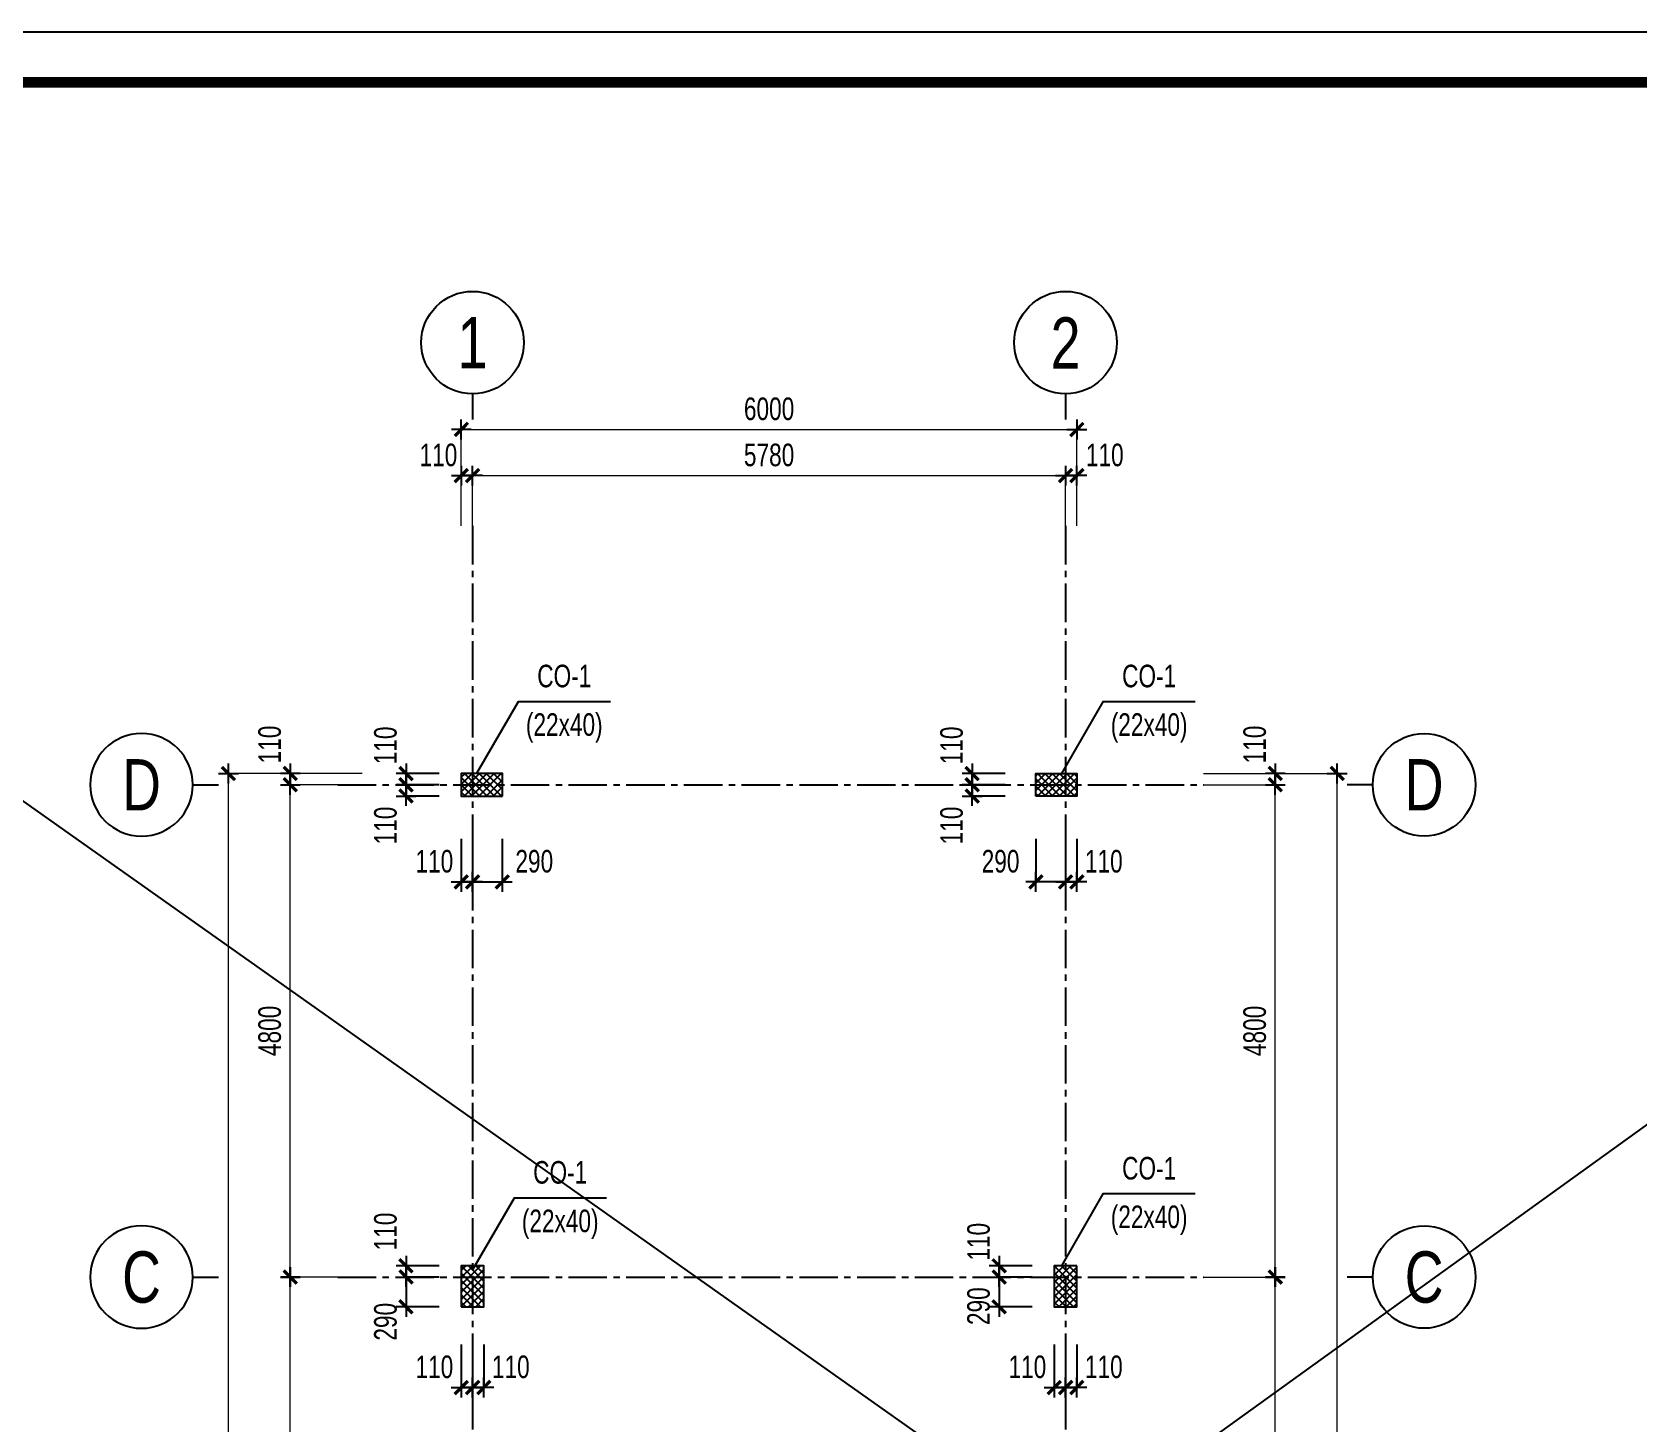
# Model space of a CAD drawing. Header units: millimetres. Extents: x -121190 to 167528, y -50070 to 22631.
# Drawn here: x 136225 to 151877, y 5429 to 18992 of the extents above; entities that cross this region are included whole.
import ezdxf
from ezdxf.enums import TextEntityAlignment as Align

# ---------------------------------------------------------------- set-up
doc = ezdxf.new("R2010")
doc.units = ezdxf.units.MM
doc.header["$MEASUREMENT"] = 0
doc.linetypes.add('HIDDEN', pattern=[0.375, 0.25, -0.125])
doc.linetypes.add('Xref Grid A1-G$0$CENTER2', pattern=[1.125, 0.75, -0.125, 0.125, -0.125])
doc.layers.get('DEFPOINTS').update_dxf_attribs({"color": 87})
for name, color, linetype in [('02.DIM', 8, 'Continuous'), ('07.TEXTCOL', 3, 'Continuous'), ('KCS_HIDDEN', 8, 'HIDDEN'), ('Xref Column Plan 1 (A18)$0$$0$09.COLUMN', 4, 'Continuous'), ('Xref Column Plan 1 (A18)$0$10.HATCH', 9, 'Continuous'), ('Xref Grid A1-G$0$01.AXIS', 160, 'Xref Grid A1-G$0$CENTER2'), ('Xref Grid A1-G$0$02.DIM', 8, 'Continuous')]:
    doc.layers.add(name, color=color, linetype=linetype)
for name, color, linetype, lineweight in [('KHUNGTEN', 7, 'Continuous', 20), ('Xref Column Plan 1 (A18)$0$KHUNGTEN', 7, 'Continuous', 20), ('Xref khung ten  A3 TKCS$0$A-KY HIEU', 34, 'Continuous', 20)]:
    doc.layers.add(name, color=color, linetype=linetype, lineweight=lineweight)
doc.styles.add('SMTEXT', font='3t-unicode.shx', dxfattribs={"width": 0.75})
doc.styles.add('Xref Grid A1-G$0$BIGTEXT', font='arial.ttf', dxfattribs={"width": 0.8})
doc.styles.add('Xref Grid A1-G$0$SMTEXT', font='3t-unicode.shx', dxfattribs={"width": 0.75})
doc.dimstyles.new('X1', dxfattribs={"dimtxt": 220, "dimasz": 0.8, "dimexe": 0, "dimexo": 0, "dimgap": 90, "dimtad": 1, "dimdec": 0, "dimzin": 13, "dimdsep": 46, "dimtxsty": 'SMTEXT', "dimblk1": 'CHEO', "dimblk2": 'CHEO', "dimsah": 1, "dimcen": 0, "dimclrd": 256, "dimclre": 256, "dimclrt": 2, "dimadec": 0, "dimazin": 0, "dimtfac": 1, "dimtdec": 0, "dimtix": 1, "dimtmove": 2, "dimatfit": 3, "dimldrblk": 'CHEO', "dimfxl": 1, "dimtolj": 1, "dimtzin": 13, "dimarcsym": 0})
doc.dimstyles.new('Xref Grid A1-G$0$X1', dxfattribs={"dimtxt": 220, "dimasz": 0.8, "dimexe": 0, "dimexo": 0, "dimgap": 90, "dimtad": 1, "dimdec": 0, "dimzin": 13, "dimdsep": 46, "dimtxsty": 'Xref Grid A1-G$0$SMTEXT', "dimblk1": 'Xref Grid A1-G$0$CHEO', "dimblk2": 'Xref Grid A1-G$0$CHEO', "dimsah": 1, "dimcen": 0, "dimclrd": 256, "dimclre": 256, "dimclrt": 2, "dimadec": 0, "dimazin": 0, "dimtfac": 1, "dimtdec": 0, "dimtix": 1, "dimtmove": 2, "dimatfit": 3, "dimldrblk": 'Xref Grid A1-G$0$CHEO', "dimfxl": 1, "dimtolj": 1, "dimtzin": 13, "dimarcsym": 0})
pattern_1 = [(135, (-6989.16, 17769.917), (-35.35534, -35.35534), []), (225, (-6989.16, 17769.917), (35.35534, -35.35534), [])]

# ---------------------------------------------------------------- blocks, each defined once
blk = doc.blocks.new('Xref khung ten  A3 TKCS')
at = {"layer": 'DEFPOINTS', "color": 125}
blk.add_lwpolyline([(-57730.37, -13938.76), (-57310.37, -13938.76), (-57310.37, -13641.76), (-57730.37, -13641.76)], close=True, dxfattribs=at)
at = {"layer": 'Xref khung ten  A3 TKCS$0$A-KY HIEU', "color": 0, "const_width": 1.02}
blk.add_lwpolyline([(-57716.02, -13933.85), (-57716.02, -13646.66), (-57315.38, -13646.66), (-57315.38, -13933.85)], close=True, dxfattribs=at)
blk = doc.blocks.new('Xref Grid A1-G$0$CHEO')
at = {"layer": 'Xref Grid A1-G$0$02.DIM'}
for points in [[(-121, 0), (121, 0)], [(0, 121), (0, -121)]]:
    blk.add_lwpolyline(points, dxfattribs=at)
at = {"layer": 'Xref Grid A1-G$0$02.DIM', "const_width": 40}
blk.add_lwpolyline([(80, 80), (-80, -81)], dxfattribs=at)
blk = doc.blocks.new('*D557')
at = {"layer": 'DEFPOINTS', "color": 0, "transparency": 16777216}
for p in [(-1777, 8480), (-1076, 8480), (-1076, 4800)]:
    blk.add_point(p, dxfattribs=at)
at = {"layer": 'Xref Grid A1-G$0$02.DIM', "lineweight": -2, "transparency": 16777216}
for p, q in [((-1076, 8480), (-1777, 8480)), ((-1777, 4801), (-1777, 8479)), ((-1076, 4800), (-1777, 4800))]:
    blk.add_line(p, q, dxfattribs=at)
at = {"layer": 'Xref Grid A1-G$0$02.DIM', "lineweight": -2, "transparency": 16777216, "xscale": 0.8, "yscale": 0.8, "zscale": 0.8}
for p, rotation in [((-1777, 8480), 90), ((-1777, 4800), 270)]:
    blk.add_blockref('Xref Grid A1-G$0$CHEO', p, dxfattribs=dict(at, rotation=rotation))
at = {"layer": 'Xref Grid A1-G$0$02.DIM', "color": 2, "transparency": 16777216, "insert": (-1977, 6640), "char_height": 220, "attachment_point": 5, "rotation": 90, "style": 'Xref Grid A1-G$0$SMTEXT'}
blk.add_mtext('\\A1;3680', dxfattribs=at)
blk = doc.blocks.new('*D558')
at = {"layer": 'DEFPOINTS', "color": 0, "transparency": 16777216}
for p in [(-1777, 13280), (-1076, 13280), (-1076, 8480)]:
    blk.add_point(p, dxfattribs=at)
at = {"layer": 'Xref Grid A1-G$0$02.DIM', "lineweight": -2, "transparency": 16777216}
for p, q in [((-1076, 13280), (-1777, 13280)), ((-1777, 8481), (-1777, 13279)), ((-1076, 8480), (-1777, 8480))]:
    blk.add_line(p, q, dxfattribs=at)
at = {"layer": 'Xref Grid A1-G$0$02.DIM', "lineweight": -2, "transparency": 16777216, "xscale": 0.8, "yscale": 0.8, "zscale": 0.8}
for p, rotation in [((-1777, 13280), 90), ((-1777, 8480), 270)]:
    blk.add_blockref('Xref Grid A1-G$0$CHEO', p, dxfattribs=dict(at, rotation=rotation))
at = {"layer": 'Xref Grid A1-G$0$02.DIM', "color": 2, "transparency": 16777216, "insert": (-1977, 10880), "char_height": 220, "attachment_point": 5, "rotation": 90, "style": 'Xref Grid A1-G$0$SMTEXT'}
blk.add_mtext('\\A1;4800', dxfattribs=at)
blk = doc.blocks.new('*D570')
at = {"layer": 'DEFPOINTS', "color": 0, "transparency": 16777216}
for p in [(-2380, 13390), (-1076, 13390), (-1076, -110)]:
    blk.add_point(p, dxfattribs=at)
at = {"layer": 'Xref Grid A1-G$0$02.DIM', "lineweight": -2, "transparency": 16777216}
for p, q in [((-1076, 13390), (-2380, 13390)), ((-2380, -109), (-2380, 13389)), ((-1076, -110), (-2380, -110))]:
    blk.add_line(p, q, dxfattribs=at)
at = {"layer": 'Xref Grid A1-G$0$02.DIM', "lineweight": -2, "transparency": 16777216, "xscale": 0.8, "yscale": 0.8, "zscale": 0.8}
for p, rotation in [((-2380, 13390), 90), ((-2380, -110), 270)]:
    blk.add_blockref('Xref Grid A1-G$0$CHEO', p, dxfattribs=dict(at, rotation=rotation))
at = {"layer": 'Xref Grid A1-G$0$02.DIM', "color": 2, "transparency": 16777216, "insert": (-2580, 6640), "char_height": 220, "attachment_point": 5, "rotation": 90, "style": 'Xref Grid A1-G$0$SMTEXT'}
blk.add_mtext('\\A1;13500', dxfattribs=at)
blk = doc.blocks.new('*D574')
at = {"layer": 'DEFPOINTS', "color": 0, "transparency": 16777216}
for p in [(-1777, 13390), (-1076, 13390), (-1076, 13280)]:
    blk.add_point(p, dxfattribs=at)
at = {"layer": 'Xref Grid A1-G$0$02.DIM', "lineweight": -2, "transparency": 16777216}
for p, q in [((-1777, 13391), (-1777, 13392)), ((-1076, 13390), (-1777, 13390)), ((-1777, 13280), (-1777, 13390)), ((-1076, 13280), (-1777, 13280)), ((-1777, 13279), (-1777, 13278))]:
    blk.add_line(p, q, dxfattribs=at)
at = {"layer": 'Xref Grid A1-G$0$02.DIM', "lineweight": -2, "transparency": 16777216, "xscale": 0.8, "yscale": 0.8, "zscale": 0.8}
for p, rotation in [((-1777, 13390), 270), ((-1777, 13280), 90)]:
    blk.add_blockref('Xref Grid A1-G$0$CHEO', p, dxfattribs=dict(at, rotation=rotation))
at = {"layer": 'Xref Grid A1-G$0$02.DIM', "color": 2, "transparency": 16777216, "insert": (-1977, 13673), "char_height": 220, "attachment_point": 5, "rotation": 90, "style": 'Xref Grid A1-G$0$SMTEXT'}
blk.add_mtext('\\A1;110', dxfattribs=at)
blk = doc.blocks.new('Xref Grid A1-G$0$_Axis name')
at = {"layer": 'Xref Grid A1-G$0$02.DIM'}
blk.add_line((0, 2.5), (0, 0), dxfattribs=at)
blk.add_circle((0, 7.5), 5, dxfattribs=at)
at = {"layer": 'Xref Grid A1-G$0$02.DIM', "style": 'Xref Grid A1-G$0$BIGTEXT', "width": 0.75}
blk.add_attdef('.', text='', height=5, dxfattribs=at).set_placement((0, 7.5), align=Align.MIDDLE)
blk = doc.blocks.new('*D560')
at = {"layer": 'DEFPOINTS', "color": 0, "transparency": 16777216}
for p in [(7124, 8480), (7824, 8480), (7124, 4800)]:
    blk.add_point(p, dxfattribs=at)
at = {"layer": 'Xref Grid A1-G$0$02.DIM', "lineweight": -2, "transparency": 16777216}
for p, q in [((7124, 8480), (7824, 8480)), ((7824, 4801), (7824, 8479)), ((7124, 4800), (7824, 4800))]:
    blk.add_line(p, q, dxfattribs=at)
at = {"layer": 'Xref Grid A1-G$0$02.DIM', "lineweight": -2, "transparency": 16777216, "xscale": 0.8, "yscale": 0.8, "zscale": 0.8}
for p, rotation in [((7824, 8480), 90), ((7824, 4800), 270)]:
    blk.add_blockref('Xref Grid A1-G$0$CHEO', p, dxfattribs=dict(at, rotation=rotation))
at = {"layer": 'Xref Grid A1-G$0$02.DIM', "color": 2, "transparency": 16777216, "insert": (7624, 6640), "char_height": 220, "attachment_point": 5, "rotation": 90, "style": 'Xref Grid A1-G$0$SMTEXT'}
blk.add_mtext('\\A1;3680', dxfattribs=at)
blk = doc.blocks.new('*D561')
at = {"layer": 'DEFPOINTS', "color": 0, "transparency": 16777216}
for p in [(7124, 13280), (7824, 13280), (7124, 8480)]:
    blk.add_point(p, dxfattribs=at)
at = {"layer": 'Xref Grid A1-G$0$02.DIM', "lineweight": -2, "transparency": 16777216}
for p, q in [((7124, 13280), (7824, 13280)), ((7824, 8481), (7824, 13279)), ((7124, 8480), (7824, 8480))]:
    blk.add_line(p, q, dxfattribs=at)
at = {"layer": 'Xref Grid A1-G$0$02.DIM', "lineweight": -2, "transparency": 16777216, "xscale": 0.8, "yscale": 0.8, "zscale": 0.8}
for p, rotation in [((7824, 13280), 90), ((7824, 8480), 270)]:
    blk.add_blockref('Xref Grid A1-G$0$CHEO', p, dxfattribs=dict(at, rotation=rotation))
at = {"layer": 'Xref Grid A1-G$0$02.DIM', "color": 2, "transparency": 16777216, "insert": (7624, 10880), "char_height": 220, "attachment_point": 5, "rotation": 90, "style": 'Xref Grid A1-G$0$SMTEXT'}
blk.add_mtext('\\A1;4800', dxfattribs=at)
blk = doc.blocks.new('*D562')
at = {"layer": 'DEFPOINTS', "color": 0, "transparency": 16777216}
for p in [(7124, 13390), (8428, 13390), (7124, -110)]:
    blk.add_point(p, dxfattribs=at)
at = {"layer": 'Xref Grid A1-G$0$02.DIM', "lineweight": -2, "transparency": 16777216}
for p, q in [((7124, 13390), (8428, 13390)), ((8428, -109), (8428, 13389)), ((7124, -110), (8428, -110))]:
    blk.add_line(p, q, dxfattribs=at)
at = {"layer": 'Xref Grid A1-G$0$02.DIM', "lineweight": -2, "transparency": 16777216, "xscale": 0.8, "yscale": 0.8, "zscale": 0.8}
for p, rotation in [((8428, 13390), 90), ((8428, -110), 270)]:
    blk.add_blockref('Xref Grid A1-G$0$CHEO', p, dxfattribs=dict(at, rotation=rotation))
at = {"layer": 'Xref Grid A1-G$0$02.DIM', "color": 2, "transparency": 16777216, "insert": (8228, 6640), "char_height": 220, "attachment_point": 5, "rotation": 90, "style": 'Xref Grid A1-G$0$SMTEXT'}
blk.add_mtext('\\A1;13500', dxfattribs=at)
blk = doc.blocks.new('*D563')
at = {"layer": 'DEFPOINTS', "color": 0, "transparency": 16777216}
for p in [(7124, 13390), (7824, 13390), (7124, 13280)]:
    blk.add_point(p, dxfattribs=at)
at = {"layer": 'Xref Grid A1-G$0$02.DIM', "lineweight": -2, "transparency": 16777216}
for p, q in [((7124, 13390), (7824, 13390)), ((7824, 13391), (7824, 13392)), ((7824, 13280), (7824, 13390)), ((7124, 13280), (7824, 13280)), ((7824, 13279), (7824, 13278))]:
    blk.add_line(p, q, dxfattribs=at)
at = {"layer": 'Xref Grid A1-G$0$02.DIM', "lineweight": -2, "transparency": 16777216, "xscale": 0.8, "yscale": 0.8, "zscale": 0.8}
for p, rotation in [((7824, 13390), 270), ((7824, 13280), 90)]:
    blk.add_blockref('Xref Grid A1-G$0$CHEO', p, dxfattribs=dict(at, rotation=rotation))
at = {"layer": 'Xref Grid A1-G$0$02.DIM', "color": 2, "transparency": 16777216, "insert": (7624, 13673), "char_height": 220, "attachment_point": 5, "rotation": 90, "style": 'Xref Grid A1-G$0$SMTEXT'}
blk.add_mtext('\\A1;110', dxfattribs=at)
blk = doc.blocks.new('*D565')
at = {"layer": 'DEFPOINTS', "color": 0, "transparency": 16777216}
for p in [(5780, 16295), (0, 15804), (5780, 15804)]:
    blk.add_point(p, dxfattribs=at)
at = {"layer": 'Xref Grid A1-G$0$02.DIM', "lineweight": -2, "transparency": 16777216}
for p, q in [((0, 15804), (0, 16295)), ((1, 16295), (5779, 16295)), ((5780, 15804), (5780, 16295))]:
    blk.add_line(p, q, dxfattribs=at)
at = {"layer": 'Xref Grid A1-G$0$02.DIM', "lineweight": -2, "transparency": 16777216, "xscale": 0.8, "yscale": 0.8, "zscale": 0.8, "rotation": 180}
blk.add_blockref('Xref Grid A1-G$0$CHEO', (0, 16295), dxfattribs=at)
at = {"layer": 'Xref Grid A1-G$0$02.DIM', "lineweight": -2, "transparency": 16777216, "xscale": 0.8, "yscale": 0.8, "zscale": 0.8}
blk.add_blockref('Xref Grid A1-G$0$CHEO', (5780, 16295), dxfattribs=at)
at = {"layer": 'Xref Grid A1-G$0$02.DIM', "color": 2, "transparency": 16777216, "insert": (2890, 16495), "char_height": 220, "attachment_point": 5, "style": 'Xref Grid A1-G$0$SMTEXT'}
blk.add_mtext('\\A1;5780', dxfattribs=at)
blk = doc.blocks.new('*D566')
at = {"layer": 'DEFPOINTS', "color": 0, "transparency": 16777216}
for p in [(-110, 16295), (-110, 15804), (0, 15804)]:
    blk.add_point(p, dxfattribs=at)
at = {"layer": 'Xref Grid A1-G$0$02.DIM', "lineweight": -2, "transparency": 16777216}
for p, q in [((-111, 16295), (-112, 16295)), ((-110, 15804), (-110, 16295)), ((0, 16295), (-110, 16295)), ((0, 15804), (0, 16295)), ((1, 16295), (2, 16295))]:
    blk.add_line(p, q, dxfattribs=at)
at = {"layer": 'Xref Grid A1-G$0$02.DIM', "lineweight": -2, "transparency": 16777216, "xscale": 0.8, "yscale": 0.8, "zscale": 0.8}
blk.add_blockref('Xref Grid A1-G$0$CHEO', (-110, 16295), dxfattribs=at)
at = {"layer": 'Xref Grid A1-G$0$02.DIM', "lineweight": -2, "transparency": 16777216, "xscale": 0.8, "yscale": 0.8, "zscale": 0.8, "rotation": 180}
blk.add_blockref('Xref Grid A1-G$0$CHEO', (0, 16295), dxfattribs=at)
at = {"layer": 'Xref Grid A1-G$0$02.DIM', "color": 2, "transparency": 16777216, "insert": (-333, 16495), "char_height": 220, "attachment_point": 5, "style": 'Xref Grid A1-G$0$SMTEXT'}
blk.add_mtext('\\A1;110', dxfattribs=at)
blk = doc.blocks.new('*D567')
at = {"layer": 'DEFPOINTS', "color": 0, "transparency": 16777216}
for p in [(5890, 16295), (5780, 15804), (5890, 15804)]:
    blk.add_point(p, dxfattribs=at)
at = {"layer": 'Xref Grid A1-G$0$02.DIM', "lineweight": -2, "transparency": 16777216}
for p, q in [((5779, 16295), (5778, 16295)), ((5780, 15804), (5780, 16295)), ((5780, 16295), (5890, 16295)), ((5890, 15804), (5890, 16295)), ((5891, 16295), (5892, 16295))]:
    blk.add_line(p, q, dxfattribs=at)
at = {"layer": 'Xref Grid A1-G$0$02.DIM', "lineweight": -2, "transparency": 16777216, "xscale": 0.8, "yscale": 0.8, "zscale": 0.8}
blk.add_blockref('Xref Grid A1-G$0$CHEO', (5780, 16295), dxfattribs=at)
at = {"layer": 'Xref Grid A1-G$0$02.DIM', "lineweight": -2, "transparency": 16777216, "xscale": 0.8, "yscale": 0.8, "zscale": 0.8, "rotation": 180}
blk.add_blockref('Xref Grid A1-G$0$CHEO', (5890, 16295), dxfattribs=at)
at = {"layer": 'Xref Grid A1-G$0$02.DIM', "color": 2, "transparency": 16777216, "insert": (6162, 16495), "char_height": 220, "attachment_point": 5, "style": 'Xref Grid A1-G$0$SMTEXT'}
blk.add_mtext('\\A1;110', dxfattribs=at)
blk = doc.blocks.new('*D568')
at = {"layer": 'DEFPOINTS', "color": 0, "transparency": 16777216}
for p in [(5890, 16745), (-110, 15804), (5890, 15804)]:
    blk.add_point(p, dxfattribs=at)
at = {"layer": 'Xref Grid A1-G$0$02.DIM', "lineweight": -2, "transparency": 16777216}
for p, q in [((-110, 15804), (-110, 16745)), ((-109, 16745), (5889, 16745)), ((5890, 15804), (5890, 16745))]:
    blk.add_line(p, q, dxfattribs=at)
at = {"layer": 'Xref Grid A1-G$0$02.DIM', "lineweight": -2, "transparency": 16777216, "xscale": 0.8, "yscale": 0.8, "zscale": 0.8, "rotation": 180}
blk.add_blockref('Xref Grid A1-G$0$CHEO', (-110, 16745), dxfattribs=at)
at = {"layer": 'Xref Grid A1-G$0$02.DIM', "lineweight": -2, "transparency": 16777216, "xscale": 0.8, "yscale": 0.8, "zscale": 0.8}
blk.add_blockref('Xref Grid A1-G$0$CHEO', (5890, 16745), dxfattribs=at)
at = {"layer": 'Xref Grid A1-G$0$02.DIM', "color": 2, "transparency": 16777216, "insert": (2890, 16945), "char_height": 220, "attachment_point": 5, "style": 'Xref Grid A1-G$0$SMTEXT'}
blk.add_mtext('\\A1;6000', dxfattribs=at)
blk = doc.blocks.new('CHEO')
at = {"layer": '02.DIM'}
for points in [[(-121, 0), (121, 0)], [(0, 121), (0, -121)]]:
    blk.add_lwpolyline(points, dxfattribs=at)
at = {"layer": '02.DIM', "const_width": 40}
blk.add_lwpolyline([(80, 80), (-80, -81)], dxfattribs=at)
blk = doc.blocks.new('*D286')
at = {"layer": '02.DIM', "lineweight": -2, "transparency": 16777216}
for p, q in [((145651, 6963), (145651, 6964)), ((145972, 6962), (145651, 6962)), ((145651, 6962), (145651, 6852)), ((145972, 6852), (145651, 6852)), ((145651, 6851), (145651, 6850))]:
    blk.add_line(p, q, dxfattribs=at)
at = {"layer": 'DEFPOINTS', "color": 0, "transparency": 16777216}
for p in [(145972, 6962), (145651, 6852), (145972, 6852)]:
    blk.add_point(p, dxfattribs=at)
at = {"layer": '02.DIM', "lineweight": -2, "transparency": 16777216, "xscale": 0.8, "yscale": 0.8, "zscale": 0.8}
for p, rotation in [((145651, 6962), 270), ((145651, 6852), 90)]:
    blk.add_blockref('CHEO', p, dxfattribs=dict(at, rotation=rotation))
at = {"layer": '02.DIM', "color": 2, "transparency": 16777216, "insert": (145451, 7196), "char_height": 220, "attachment_point": 5, "rotation": 90, "style": 'SMTEXT'}
blk.add_mtext('\\A1;110', dxfattribs=at)
blk = doc.blocks.new('*D287')
at = {"layer": '02.DIM', "lineweight": -2, "transparency": 16777216}
for p, q in [((145972, 6852), (145651, 6852)), ((145651, 6851), (145651, 6563)), ((145972, 6562), (145651, 6562))]:
    blk.add_line(p, q, dxfattribs=at)
at = {"layer": 'DEFPOINTS', "color": 0, "transparency": 16777216}
for p in [(145972, 6852), (145651, 6562), (145972, 6562)]:
    blk.add_point(p, dxfattribs=at)
at = {"layer": '02.DIM', "lineweight": -2, "transparency": 16777216, "xscale": 0.8, "yscale": 0.8, "zscale": 0.8}
for p, rotation in [((145651, 6852), 90), ((145651, 6562), 270)]:
    blk.add_blockref('CHEO', p, dxfattribs=dict(at, rotation=rotation))
at = {"layer": '02.DIM', "color": 2, "transparency": 16777216, "insert": (145451, 6568), "char_height": 220, "attachment_point": 5, "rotation": 90, "style": 'SMTEXT'}
blk.add_mtext('\\A1;290', dxfattribs=at)
blk = doc.blocks.new('*D288')
at = {"layer": '02.DIM', "lineweight": -2, "transparency": 16777216}
for p, q in [((146188, 6194), (146188, 5775)), ((146299, 6194), (146299, 5775)), ((146187, 5775), (146187, 5775)), ((146188, 5775), (146299, 5775)), ((146299, 5775), (146300, 5775))]:
    blk.add_line(p, q, dxfattribs=at)
at = {"layer": 'DEFPOINTS', "color": 0, "transparency": 16777216}
for p in [(146188, 6194), (146299, 6194), (146299, 5775)]:
    blk.add_point(p, dxfattribs=at)
at = {"layer": '02.DIM', "lineweight": -2, "transparency": 16777216, "xscale": 0.8, "yscale": 0.8, "zscale": 0.8}
blk.add_blockref('CHEO', (146188, 5775), dxfattribs=at)
at = {"layer": '02.DIM', "lineweight": -2, "transparency": 16777216, "xscale": 0.8, "yscale": 0.8, "zscale": 0.8, "rotation": 180}
blk.add_blockref('CHEO', (146299, 5775), dxfattribs=at)
at = {"layer": '02.DIM', "color": 2, "transparency": 16777216, "insert": (145926, 5975), "char_height": 220, "attachment_point": 5, "style": 'SMTEXT'}
blk.add_mtext('\\A1;110', dxfattribs=at)
blk = doc.blocks.new('*D289')
at = {"layer": '02.DIM', "lineweight": -2, "transparency": 16777216}
for p, q in [((146299, 6194), (146299, 5775)), ((146409, 6194), (146409, 5775)), ((146298, 5775), (146297, 5775)), ((146409, 5775), (146299, 5775)), ((146410, 5775), (146411, 5775))]:
    blk.add_line(p, q, dxfattribs=at)
at = {"layer": 'DEFPOINTS', "color": 0, "transparency": 16777216}
for p in [(146299, 6194), (146409, 6194), (146299, 5775)]:
    blk.add_point(p, dxfattribs=at)
at = {"layer": '02.DIM', "lineweight": -2, "transparency": 16777216, "xscale": 0.8, "yscale": 0.8, "zscale": 0.8}
blk.add_blockref('CHEO', (146299, 5775), dxfattribs=at)
at = {"layer": '02.DIM', "lineweight": -2, "transparency": 16777216, "xscale": 0.8, "yscale": 0.8, "zscale": 0.8, "rotation": 180}
blk.add_blockref('CHEO', (146409, 5775), dxfattribs=at)
at = {"layer": '02.DIM', "color": 2, "transparency": 16777216, "insert": (146671, 5975), "char_height": 220, "attachment_point": 5, "style": 'SMTEXT'}
blk.add_mtext('\\A1;110', dxfattribs=at)
blk = doc.blocks.new('*D290')
at = {"layer": '02.DIM', "lineweight": -2, "transparency": 16777216}
for p, q in [((139870, 11763), (139870, 11764)), ((140192, 11762), (139870, 11762)), ((139870, 11762), (139870, 11652)), ((140192, 11652), (139870, 11652)), ((139870, 11651), (139870, 11650))]:
    blk.add_line(p, q, dxfattribs=at)
at = {"layer": 'DEFPOINTS', "color": 0, "transparency": 16777216}
for p in [(140192, 11762), (139870, 11652), (140192, 11652)]:
    blk.add_point(p, dxfattribs=at)
at = {"layer": '02.DIM', "lineweight": -2, "transparency": 16777216, "xscale": 0.8, "yscale": 0.8, "zscale": 0.8}
for p, rotation in [((139870, 11762), 270), ((139870, 11652), 90)]:
    blk.add_blockref('CHEO', p, dxfattribs=dict(at, rotation=rotation))
at = {"layer": '02.DIM', "color": 2, "transparency": 16777216, "insert": (139670, 12036), "char_height": 220, "attachment_point": 5, "rotation": 90, "style": 'SMTEXT'}
blk.add_mtext('\\A1;110', dxfattribs=at)
blk = doc.blocks.new('*D291')
at = {"layer": '02.DIM', "lineweight": -2, "transparency": 16777216}
for p, q in [((139870, 11653), (139870, 11654)), ((140192, 11652), (139870, 11652)), ((139870, 11652), (139870, 11542)), ((140192, 11542), (139870, 11542)), ((139870, 11541), (139870, 11540))]:
    blk.add_line(p, q, dxfattribs=at)
at = {"layer": 'DEFPOINTS', "color": 0, "transparency": 16777216}
for p in [(140192, 11652), (139870, 11542), (140192, 11542)]:
    blk.add_point(p, dxfattribs=at)
at = {"layer": '02.DIM', "lineweight": -2, "transparency": 16777216, "xscale": 0.8, "yscale": 0.8, "zscale": 0.8}
for p, rotation in [((139870, 11652), 270), ((139870, 11542), 90)]:
    blk.add_blockref('CHEO', p, dxfattribs=dict(at, rotation=rotation))
at = {"layer": '02.DIM', "color": 2, "transparency": 16777216, "insert": (139670, 11255), "char_height": 220, "attachment_point": 5, "rotation": 90, "style": 'SMTEXT'}
blk.add_mtext('\\A1;110', dxfattribs=at)
blk = doc.blocks.new('*D292')
at = {"layer": '02.DIM', "lineweight": -2, "transparency": 16777216}
for p, q in [((140408, 11124), (140408, 10705)), ((140519, 11124), (140519, 10705)), ((140407, 10705), (140407, 10705)), ((140408, 10705), (140519, 10705)), ((140519, 10705), (140520, 10705))]:
    blk.add_line(p, q, dxfattribs=at)
at = {"layer": 'DEFPOINTS', "color": 0, "transparency": 16777216}
for p in [(140408, 11124), (140519, 11124), (140519, 10705)]:
    blk.add_point(p, dxfattribs=at)
at = {"layer": '02.DIM', "lineweight": -2, "transparency": 16777216, "xscale": 0.8, "yscale": 0.8, "zscale": 0.8}
blk.add_blockref('CHEO', (140408, 10705), dxfattribs=at)
at = {"layer": '02.DIM', "lineweight": -2, "transparency": 16777216, "xscale": 0.8, "yscale": 0.8, "zscale": 0.8, "rotation": 180}
blk.add_blockref('CHEO', (140519, 10705), dxfattribs=at)
at = {"layer": '02.DIM', "color": 2, "transparency": 16777216, "insert": (140146, 10905), "char_height": 220, "attachment_point": 5, "style": 'SMTEXT'}
blk.add_mtext('\\A1;110', dxfattribs=at)
blk = doc.blocks.new('*D293')
at = {"layer": '02.DIM', "lineweight": -2, "transparency": 16777216}
for p, q in [((140519, 11124), (140519, 10705)), ((140808, 11124), (140808, 10705)), ((140519, 10705), (140807, 10705))]:
    blk.add_line(p, q, dxfattribs=at)
at = {"layer": 'DEFPOINTS', "color": 0, "transparency": 16777216}
for p in [(140519, 11124), (140808, 11124), (140808, 10705)]:
    blk.add_point(p, dxfattribs=at)
at = {"layer": '02.DIM', "lineweight": -2, "transparency": 16777216, "xscale": 0.8, "yscale": 0.8, "zscale": 0.8, "rotation": 180}
blk.add_blockref('CHEO', (140519, 10705), dxfattribs=at)
at = {"layer": '02.DIM', "lineweight": -2, "transparency": 16777216, "xscale": 0.8, "yscale": 0.8, "zscale": 0.8}
blk.add_blockref('CHEO', (140808, 10705), dxfattribs=at)
at = {"layer": '02.DIM', "color": 2, "transparency": 16777216, "insert": (141120, 10905), "char_height": 220, "attachment_point": 5, "style": 'SMTEXT'}
blk.add_mtext('\\A1;290', dxfattribs=at)
blk = doc.blocks.new('*D294')
at = {"layer": '02.DIM', "lineweight": -2, "transparency": 16777216}
for p, q in [((146299, 11124), (146299, 10705)), ((146409, 11124), (146409, 10705)), ((146298, 10705), (146297, 10705)), ((146409, 10705), (146299, 10705)), ((146410, 10705), (146411, 10705))]:
    blk.add_line(p, q, dxfattribs=at)
at = {"layer": 'DEFPOINTS', "color": 0, "transparency": 16777216}
for p in [(146299, 11124), (146409, 11124), (146299, 10705)]:
    blk.add_point(p, dxfattribs=at)
at = {"layer": '02.DIM', "lineweight": -2, "transparency": 16777216, "xscale": 0.8, "yscale": 0.8, "zscale": 0.8}
blk.add_blockref('CHEO', (146299, 10705), dxfattribs=at)
at = {"layer": '02.DIM', "lineweight": -2, "transparency": 16777216, "xscale": 0.8, "yscale": 0.8, "zscale": 0.8, "rotation": 180}
blk.add_blockref('CHEO', (146409, 10705), dxfattribs=at)
at = {"layer": '02.DIM', "color": 2, "transparency": 16777216, "insert": (146671, 10905), "char_height": 220, "attachment_point": 5, "style": 'SMTEXT'}
blk.add_mtext('\\A1;110', dxfattribs=at)
blk = doc.blocks.new('*D295')
at = {"layer": '02.DIM', "lineweight": -2, "transparency": 16777216}
for p, q in [((146009, 11124), (146009, 10705)), ((146299, 11124), (146299, 10705)), ((146298, 10705), (146010, 10705))]:
    blk.add_line(p, q, dxfattribs=at)
at = {"layer": 'DEFPOINTS', "color": 0, "transparency": 16777216}
for p in [(146009, 11124), (146299, 11124), (146009, 10705)]:
    blk.add_point(p, dxfattribs=at)
at = {"layer": '02.DIM', "lineweight": -2, "transparency": 16777216, "xscale": 0.8, "yscale": 0.8, "zscale": 0.8, "rotation": 180}
blk.add_blockref('CHEO', (146009, 10705), dxfattribs=at)
at = {"layer": '02.DIM', "lineweight": -2, "transparency": 16777216, "xscale": 0.8, "yscale": 0.8, "zscale": 0.8}
blk.add_blockref('CHEO', (146299, 10705), dxfattribs=at)
at = {"layer": '02.DIM', "color": 2, "transparency": 16777216, "insert": (145665, 10905), "char_height": 220, "attachment_point": 5, "style": 'SMTEXT'}
blk.add_mtext('\\A1;290', dxfattribs=at)
blk = doc.blocks.new('*D296')
at = {"layer": '02.DIM', "lineweight": -2, "transparency": 16777216}
for p, q in [((139870, 6963), (139870, 6964)), ((140192, 6962), (139870, 6962)), ((139870, 6962), (139870, 6852)), ((140192, 6852), (139870, 6852)), ((139870, 6851), (139870, 6850))]:
    blk.add_line(p, q, dxfattribs=at)
at = {"layer": 'DEFPOINTS', "color": 0, "transparency": 16777216}
for p in [(140192, 6962), (139870, 6852), (140192, 6852)]:
    blk.add_point(p, dxfattribs=at)
at = {"layer": '02.DIM', "lineweight": -2, "transparency": 16777216, "xscale": 0.8, "yscale": 0.8, "zscale": 0.8}
for p, rotation in [((139870, 6962), 270), ((139870, 6852), 90)]:
    blk.add_blockref('CHEO', p, dxfattribs=dict(at, rotation=rotation))
at = {"layer": '02.DIM', "color": 2, "transparency": 16777216, "insert": (139670, 7296), "char_height": 220, "attachment_point": 5, "rotation": 90, "style": 'SMTEXT'}
blk.add_mtext('\\A1;110', dxfattribs=at)
blk = doc.blocks.new('*D297')
at = {"layer": '02.DIM', "lineweight": -2, "transparency": 16777216}
for p, q in [((140192, 6852), (139870, 6852)), ((139870, 6851), (139870, 6563)), ((140192, 6562), (139870, 6562))]:
    blk.add_line(p, q, dxfattribs=at)
at = {"layer": 'DEFPOINTS', "color": 0, "transparency": 16777216}
for p in [(140192, 6852), (139870, 6562), (140192, 6562)]:
    blk.add_point(p, dxfattribs=at)
at = {"layer": '02.DIM', "lineweight": -2, "transparency": 16777216, "xscale": 0.8, "yscale": 0.8, "zscale": 0.8}
for p, rotation in [((139870, 6852), 90), ((139870, 6562), 270)]:
    blk.add_blockref('CHEO', p, dxfattribs=dict(at, rotation=rotation))
at = {"layer": '02.DIM', "color": 2, "transparency": 16777216, "insert": (139670, 6416), "char_height": 220, "attachment_point": 5, "rotation": 90, "style": 'SMTEXT'}
blk.add_mtext('\\A1;290', dxfattribs=at)
blk = doc.blocks.new('*D298')
at = {"layer": '02.DIM', "lineweight": -2, "transparency": 16777216}
for p, q in [((145388, 11763), (145388, 11764)), ((145710, 11762), (145388, 11762)), ((145388, 11762), (145388, 11652)), ((145710, 11652), (145388, 11652)), ((145388, 11651), (145388, 11650))]:
    blk.add_line(p, q, dxfattribs=at)
at = {"layer": 'DEFPOINTS', "color": 0, "transparency": 16777216}
for p in [(145710, 11762), (145388, 11652), (145710, 11652)]:
    blk.add_point(p, dxfattribs=at)
at = {"layer": '02.DIM', "lineweight": -2, "transparency": 16777216, "xscale": 0.8, "yscale": 0.8, "zscale": 0.8}
for p, rotation in [((145388, 11762), 270), ((145388, 11652), 90)]:
    blk.add_blockref('CHEO', p, dxfattribs=dict(at, rotation=rotation))
at = {"layer": '02.DIM', "color": 2, "transparency": 16777216, "insert": (145188, 12036), "char_height": 220, "attachment_point": 5, "rotation": 90, "style": 'SMTEXT'}
blk.add_mtext('\\A1;110', dxfattribs=at)
blk = doc.blocks.new('*D299')
at = {"layer": '02.DIM', "lineweight": -2, "transparency": 16777216}
for p, q in [((145388, 11653), (145388, 11654)), ((145710, 11652), (145388, 11652)), ((145388, 11652), (145388, 11542)), ((145710, 11542), (145388, 11542)), ((145388, 11541), (145388, 11540))]:
    blk.add_line(p, q, dxfattribs=at)
at = {"layer": 'DEFPOINTS', "color": 0, "transparency": 16777216}
for p in [(145710, 11652), (145388, 11542), (145710, 11542)]:
    blk.add_point(p, dxfattribs=at)
at = {"layer": '02.DIM', "lineweight": -2, "transparency": 16777216, "xscale": 0.8, "yscale": 0.8, "zscale": 0.8}
for p, rotation in [((145388, 11652), 270), ((145388, 11542), 90)]:
    blk.add_blockref('CHEO', p, dxfattribs=dict(at, rotation=rotation))
at = {"layer": '02.DIM', "color": 2, "transparency": 16777216, "insert": (145188, 11255), "char_height": 220, "attachment_point": 5, "rotation": 90, "style": 'SMTEXT'}
blk.add_mtext('\\A1;110', dxfattribs=at)
blk = doc.blocks.new('*D302')
at = {"layer": '02.DIM', "lineweight": -2, "transparency": 16777216}
for p, q in [((140408, 6194), (140408, 5775)), ((140519, 6194), (140519, 5775)), ((140407, 5775), (140407, 5775)), ((140408, 5775), (140519, 5775)), ((140519, 5775), (140520, 5775))]:
    blk.add_line(p, q, dxfattribs=at)
at = {"layer": 'DEFPOINTS', "color": 0, "transparency": 16777216}
for p in [(140408, 6194), (140519, 6194), (140519, 5775)]:
    blk.add_point(p, dxfattribs=at)
at = {"layer": '02.DIM', "lineweight": -2, "transparency": 16777216, "xscale": 0.8, "yscale": 0.8, "zscale": 0.8}
blk.add_blockref('CHEO', (140408, 5775), dxfattribs=at)
at = {"layer": '02.DIM', "lineweight": -2, "transparency": 16777216, "xscale": 0.8, "yscale": 0.8, "zscale": 0.8, "rotation": 180}
blk.add_blockref('CHEO', (140519, 5775), dxfattribs=at)
at = {"layer": '02.DIM', "color": 2, "transparency": 16777216, "insert": (140146, 5975), "char_height": 220, "attachment_point": 5, "style": 'SMTEXT'}
blk.add_mtext('\\A1;110', dxfattribs=at)
blk = doc.blocks.new('*D303')
at = {"layer": '02.DIM', "lineweight": -2, "transparency": 16777216}
for p, q in [((140519, 6194), (140519, 5775)), ((140629, 6194), (140629, 5775)), ((140518, 5775), (140517, 5775)), ((140629, 5775), (140519, 5775)), ((140630, 5775), (140631, 5775))]:
    blk.add_line(p, q, dxfattribs=at)
at = {"layer": 'DEFPOINTS', "color": 0, "transparency": 16777216}
for p in [(140519, 6194), (140629, 6194), (140519, 5775)]:
    blk.add_point(p, dxfattribs=at)
at = {"layer": '02.DIM', "lineweight": -2, "transparency": 16777216, "xscale": 0.8, "yscale": 0.8, "zscale": 0.8}
blk.add_blockref('CHEO', (140519, 5775), dxfattribs=at)
at = {"layer": '02.DIM', "lineweight": -2, "transparency": 16777216, "xscale": 0.8, "yscale": 0.8, "zscale": 0.8, "rotation": 180}
blk.add_blockref('CHEO', (140629, 5775), dxfattribs=at)
at = {"layer": '02.DIM', "color": 2, "transparency": 16777216, "insert": (140891, 5975), "char_height": 220, "attachment_point": 5, "style": 'SMTEXT'}
blk.add_mtext('\\A1;110', dxfattribs=at)
blk = doc.blocks.new('Xref Grid A1-G')
at = {"layer": 'Xref Grid A1-G$0$01.AXIS', "ltscale": 500}
for p, q in [((0, 15804.1), (0, -2571.1)), ((5780, 15804.1), (5780, -2571.1)), ((-1314.9, 13280), (7123.7, 13280)), ((-1314.9, 8480), (7123.7, 8480))]:
    blk.add_line(p, q, dxfattribs=at)
at = {"xscale": 100, "yscale": 100, "zscale": 100}
for p, values in [((0, 16841.7), {'.': '1'}), ((5780, 16841.7), {'.': '2'})]:
    blk.add_blockref('Xref Grid A1-G$0$_Axis name', p, dxfattribs=at).add_auto_attribs(values)
ref = blk.add_blockref('Xref Grid A1-G$0$_Axis name', (-2477.1, 13280), dxfattribs=dict(xscale=-100.0000000000003, yscale=100.0000000000003, zscale=100, rotation=90))
ref.add_attrib('.', 'D', dxfattribs={"layer": 'Xref Grid A1-G$0$02.DIM', "height": 500, "style": 'Xref Grid A1-G$0$BIGTEXT', "width": 0.75}).set_placement((-3227.1, 13280), align=Align.MIDDLE)
ref = blk.add_blockref('Xref Grid A1-G$0$_Axis name', (8524.7, 13280), dxfattribs=dict(xscale=100, yscale=100, zscale=100, rotation=270))
ref.add_attrib('.', 'D', dxfattribs={"layer": 'Xref Grid A1-G$0$02.DIM', "height": 500, "style": 'Xref Grid A1-G$0$BIGTEXT', "width": 0.75}).set_placement((9274.7, 13280), align=Align.MIDDLE)
ref = blk.add_blockref('Xref Grid A1-G$0$_Axis name', (-2477.1, 8480), dxfattribs=dict(xscale=-100.0000000000003, yscale=100.0000000000003, zscale=100, rotation=90))
ref.add_attrib('.', 'C', dxfattribs={"layer": 'Xref Grid A1-G$0$02.DIM', "height": 500, "style": 'Xref Grid A1-G$0$BIGTEXT', "width": 0.75}).set_placement((-3227.1, 8480), align=Align.MIDDLE)
ref = blk.add_blockref('Xref Grid A1-G$0$_Axis name', (8524.7, 8480), dxfattribs=dict(xscale=100, yscale=100, zscale=100, rotation=270))
ref.add_attrib('.', 'C', dxfattribs={"layer": 'Xref Grid A1-G$0$02.DIM', "height": 500, "style": 'Xref Grid A1-G$0$BIGTEXT', "width": 0.75}).set_placement((9274.7, 8480), align=Align.MIDDLE)
at = {"layer": 'Xref Grid A1-G$0$02.DIM'}
for base, p1, p2, picture, middle in [((5890, 16744.9), (-110, 15804.1), (5890, 15804.1), '*D568', (2890, 16944.9)), ((5780, 16295), (0, 15804.1), (5780, 15804.1), '*D565', (2890, 16495))]:
    dim = blk.add_linear_dim(base=base, p1=p1, p2=p2, dimstyle='Xref Grid A1-G$0$X1', dxfattribs=at)
    dim.commit()
    dim.dimension.update_dxf_attribs({"geometry": picture, "text_midpoint": middle})
for base, p1, p2, picture, middle in [((-110, 16295), (0, 15804.1), (-110, 15804.1), '*D566', (-333.1, 16495)), ((5890, 16295), (5780, 15804.1), (5890, 15804.1), '*D567', (6162, 16495))]:
    dim = blk.add_linear_dim(base=base, p1=p1, p2=p2, dimstyle='Xref Grid A1-G$0$X1', dxfattribs=at)
    dim.commit()
    dim.dimension.update_dxf_attribs({"geometry": picture, "text_midpoint": middle, "dimtype": 128})
for base, p1, p2, picture, middle in [((-1776.6, 13390), (-1076.1, 13280), (-1076.1, 13390), '*D574', (-1976.6, 13673.5)), ((7824.2, 13390), (7123.7, 13280), (7123.7, 13390), '*D563', (7624.2, 13673.5))]:
    dim = blk.add_linear_dim(base=base, p1=p1, p2=p2, angle=270, dimstyle='Xref Grid A1-G$0$X1', dxfattribs=at)
    dim.commit()
    dim.dimension.update_dxf_attribs({"geometry": picture, "text_midpoint": middle, "dimtype": 128})
for base, p1, p2, angle, picture, middle in [((-2380.3, 13390), (-1076.1, -110), (-1076.1, 13390), 90, '*D570', (-2580.3, 6640)), ((8428, 13390), (7123.7, -110), (7123.7, 13390), 90, '*D562', (8228, 6640)), ((-1776.6, 13280), (-1076.1, 8480), (-1076.1, 13280), 270, '*D558', (-1976.6, 10880)), ((7824.2, 13280), (7123.7, 8480), (7123.7, 13280), 270, '*D561', (7624.2, 10880)), ((-1776.6, 8480), (-1076.1, 4800), (-1076.1, 8480), 270, '*D557', (-1976.6, 6640)), ((7824.2, 8480), (7123.7, 4800), (7123.7, 8480), 270, '*D560', (7624.2, 6640))]:
    dim = blk.add_linear_dim(base=base, p1=p1, p2=p2, angle=angle, dimstyle='Xref Grid A1-G$0$X1', dxfattribs=at)
    dim.commit()
    dim.dimension.update_dxf_attribs({"geometry": picture, "text_midpoint": middle})
blk = doc.blocks.new('Xref Column Plan 1 (A18)')
at = {"layer": 'Xref Column Plan 1 (A18)$0$10.HATCH'}
h = blk.add_hatch(dxfattribs=at)
h.set_pattern_fill('ANSI37', color=256, scale=400, angle=90)
h.set_pattern_definition(pattern_1)
h.paths.add_polyline_path([(290, 13170), (290, 13390), (-110, 13390), (-110, 13170)])
h = blk.add_hatch(dxfattribs=at)
h.set_pattern_fill('ANSI37', color=256, scale=400, angle=90)
h.set_pattern_definition(pattern_1)
h.paths.add_polyline_path([(5490, 13170), (5490, 13390), (5890, 13390), (5890, 13170)])
h = blk.add_hatch(dxfattribs=at)
h.set_pattern_fill('ANSI37', color=256, scale=400)
h.set_pattern_definition([(45, (4489.51, 15388.757), (-35.35534, 35.35534), []), (135, (4489.51, 15388.757), (-35.35534, -35.35534), [])])
h.paths.add_polyline_path([(-110, 8190), (110, 8190), (110, 8590), (-110, 8590)])
h = blk.add_hatch(dxfattribs=at)
h.set_pattern_fill('ANSI37', color=256, scale=400)
h.set_pattern_definition([(45, (4989.917, 15648.757), (-35.35534, 35.35534), []), (135, (4989.917, 15648.757), (-35.35534, -35.35534), [])])
h.paths.add_polyline_path([(5890, 8590), (5670, 8590), (5670, 8190), (5890, 8190)])
at = {"layer": 'Xref Column Plan 1 (A18)$0$$0$09.COLUMN'}
for points in [[(290, 13170), (290, 13390), (-110, 13390), (-110, 13170)], [(5490, 13170), (5490, 13390), (5890, 13390), (5890, 13170)], [(-110, 8190), (110, 8190), (110, 8590), (-110, 8590)], [(5890, 8590), (5670, 8590), (5670, 8190), (5890, 8190)]]:
    blk.add_lwpolyline(points, close=True, dxfattribs=at)
at = {"layer": 'Xref Column Plan 1 (A18)$0$KHUNGTEN'}
blk.add_blockref('Xref Grid A1-G', (0, 0), dxfattribs=at)

msp = doc.modelspace()

# ---------------------------------------------------------------- linework, layer by layer
at = {"layer": '07.TEXTCOL'}
for points in [[(141862.3, 12462.1), (140962.3, 12462.1), (140558.2, 11762.1)], [(147563.1, 12462.1), (146663.1, 12462.1), (146259, 11762.1)], [(141822.7, 7622.1), (140922.7, 7622.1), (140518.6, 6922.1)], [(147563.1, 7662.1), (146663.1, 7662.1), (146259, 6962.1)]]:
    msp.add_lwpolyline(points, dxfattribs=at)
at = {"layer": 'DEFPOINTS', "color": 6}
for p, q in [((125528.3, -10708.2), (166756.4, 18991.8)), ((125528.3, 18991.8), (167528.3, -10708.2))]:
    msp.add_line(p, q, dxfattribs=at)

# ---------------------------------------------------------------- block references
at = {"layer": 'KCS_HIDDEN'}
msp.add_blockref('Xref Column Plan 1 (A18)', (140518.6, -1627.9), dxfattribs=at)
at = {"layer": 'KHUNGTEN', "xscale": 100, "yscale": 100, "zscale": 100}
msp.add_blockref('Xref khung ten  A3 TKCS', (5898565, 1383167.5), dxfattribs=at)

# ---------------------------------------------------------------- texts
at = {"layer": '07.TEXTCOL', "style": 'SMTEXT', "width": 0.75}
for s, p in [('CO-1', (141412.3, 12713)), ('CO-1', (147113.1, 12713)), ('(22x40)', (141412.3, 12212.1)), ('(22x40)', (147113.1, 12212.1)), ('CO-1', (141372.7, 7873)), ('CO-1', (147113.1, 7913)), ('(22x40)', (141372.7, 7372.1)), ('(22x40)', (147113.1, 7412.1))]:
    msp.add_text(s, height=220, dxfattribs=at).set_placement(p, align=Align.MIDDLE)

# ---------------------------------------------------------------- dimensions: what is measured, and where the dimension line sits
at = {"layer": '02.DIM'}
for base, p1, p2, angle, picture, middle in [((139870.4, 11652.1), (140191.8, 11762.1), (140191.8, 11652.1), 90, '*D290', (139670.4, 12036.4)), ((145388.1, 11652.1), (145709.5, 11762.1), (145709.5, 11652.1), 90, '*D298', (145188.1, 12036.4)), ((139870.4, 11542.1), (140191.8, 11652.1), (140191.8, 11542.1), 90, '*D291', (139670.4, 11254.7)), ((145388.1, 11542.1), (145709.5, 11652.1), (145709.5, 11542.1), 90, '*D299', (145188.1, 11254.7)), ((146009, 10705.3), (146298.6, 11123.7), (146009, 11123.7), 180, '*D295', (145664.8, 10905.3)), ((146298.6, 10705.3), (146409, 11123.7), (146298.6, 11123.7), 180, '*D294', (146671.4, 10905.3)), ((139870.4, 6852.1), (140191.8, 6962.1), (140191.8, 6852.1), 90, '*D296', (139670.4, 7295.6)), ((145650.8, 6852.1), (145972.2, 6962.1), (145972.2, 6852.1), 90, '*D286', (145450.8, 7196.4)), ((139870.4, 6562.1), (140191.8, 6852.1), (140191.8, 6562.1), 90, '*D297', (139670.4, 6416.4)), ((145650.8, 6562.1), (145972.2, 6852.1), (145972.2, 6562.1), 90, '*D287', (145450.8, 6567.8)), ((140518.6, 5775.2), (140629, 6193.6), (140518.6, 6193.6), 180, '*D303', (140891.4, 5975.2)), ((146298.6, 5775.2), (146409, 6193.6), (146298.6, 6193.6), 180, '*D289', (146671.4, 5975.2))]:
    dim = msp.add_linear_dim(base=base, p1=p1, p2=p2, angle=angle, dimstyle='X1', dxfattribs=at)
    dim.commit()
    dim.dimension.update_dxf_attribs({"geometry": picture, "text_midpoint": middle, "dimtype": 160})
for base, p1, p2, picture, middle in [((140518.6, 10705.3), (140408.2, 11123.7), (140518.6, 11123.7), '*D292', (140145.8, 10905.3)), ((140808.2, 10705.3), (140518.6, 11123.7), (140808.2, 11123.7), '*D293', (141120.3, 10905.3)), ((140518.6, 5775.2), (140408.2, 6193.6), (140518.6, 6193.6), '*D302', (140145.8, 5975.2)), ((146298.6, 5775.2), (146188.2, 6193.6), (146298.6, 6193.6), '*D288', (145925.8, 5975.2))]:
    dim = msp.add_linear_dim(base=base, p1=p1, p2=p2, dimstyle='X1', dxfattribs=at)
    dim.commit()
    dim.dimension.update_dxf_attribs({"geometry": picture, "text_midpoint": middle, "dimtype": 160})

doc.saveas('drawing.dxf')
